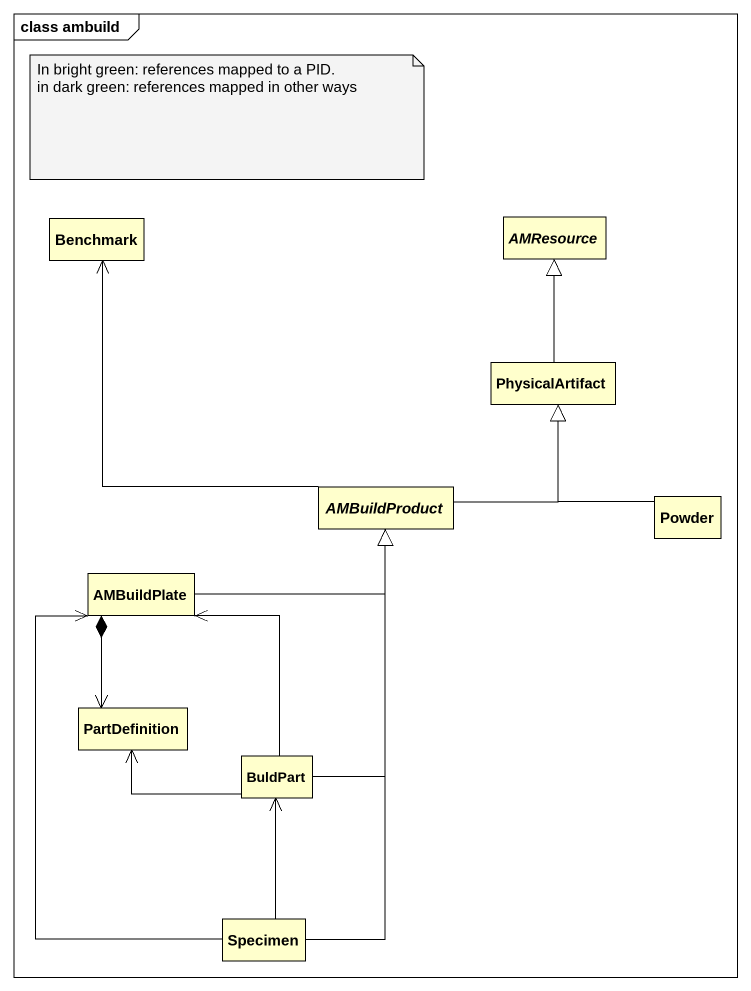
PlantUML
@startuml
mainframe class ambuild
hide circle
hide empty members
class Benchmark
abstract class AMResource
class PhysicalArtifact
abstract class AMBuildProduct
class Powder
class AMBuildPlate
class PartDefinition
class BuldPart
class Specimen
PhysicalArtifact -up-|> AMResource
AMBuildProduct -up-> Benchmark
AMBuildProduct -up-|> PhysicalArtifact
Powder -up-|> PhysicalArtifact
AMBuildPlate -right-|> AMBuildProduct
AMBuildPlate *--> PartDefinition
BuldPart -up-|> AMBuildProduct
BuldPart -up-> AMBuildPlate
BuldPart -left-> PartDefinition
Specimen -up-|> AMBuildProduct
Specimen -up-> AMBuildPlate
Specimen -up-> BuldPart
note as N1
  In bright green: references mapped to a PID.
  in dark green: references mapped in other ways
end note
@enduml
